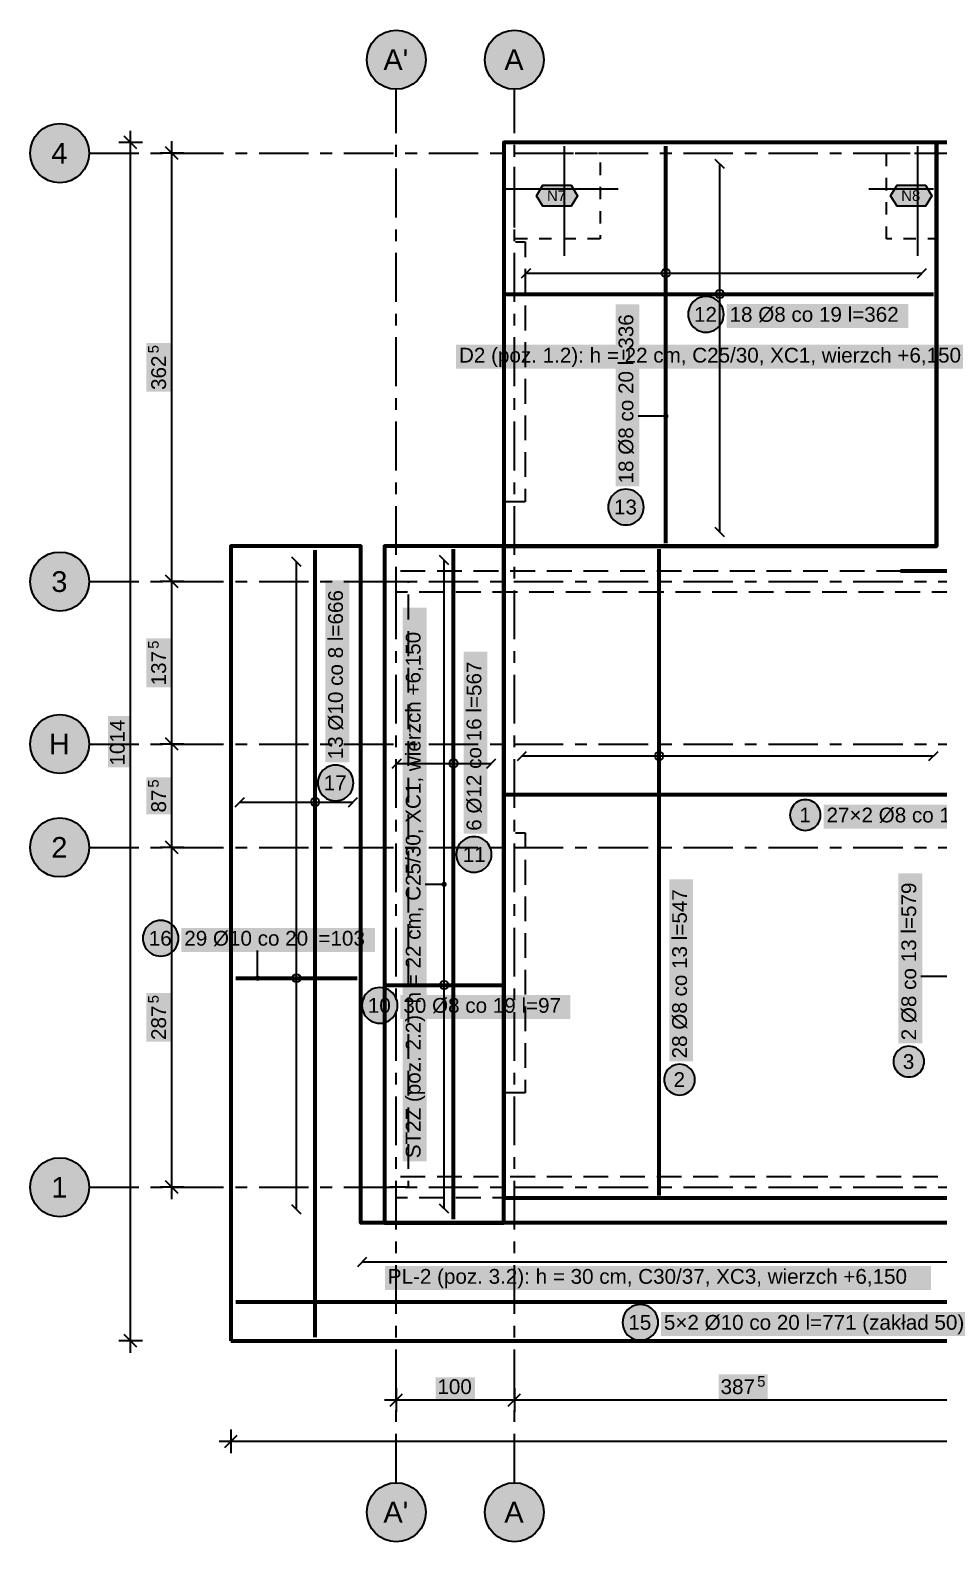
# Model space of a CAD drawing. Header units: metres. Extents: x -4.1 to 13.6, y -3 to 9.8.
# Drawn here: x -4.1 to 3.59, y -3 to 9.79 of the extents above; entities that cross this region are included whole.
import ezdxf

# ---------------------------------------------------------------- set-up
doc = ezdxf.new("R2010")
doc.units = ezdxf.units.M
for name, pattern in [('KRESKOWA', [5.25, 4.2, -1.05]), ('KRESKOWA_DROBNA', [3.15, 2.1, -1.05]), ('PUNKTOWA', [10.5, 8.4, -1.05, 0, -1.05])]:
    doc.linetypes.add(name, pattern=pattern)
for name, color, linetype, lineweight in [('A-MASKA', 7, 'Continuous', 18), ('A-OPISY', 2, 'Continuous', 25), ('K-KONSTR', 7, 'Continuous', 50), ('K-OSIE', 1, 'PUNKTOWA', 25), ('K-WYMIARY', 1, 'Continuous', 25), ('K-ZBROJENIE', 1, 'Continuous', 100), ('K-ZBROJENIE-OPIS', 2, 'Continuous', 25)]:
    doc.layers.add(name, color=color, linetype=linetype, lineweight=lineweight)
doc.styles.add('PL_ARIAL', font='arial.ttf')

msp = doc.modelspace()

# ---------------------------------------------------------------- hatches: boundary and pattern name
at = {"layer": 'A-MASKA', "true_color": 0xffffff}
for points in [[(1.059, 5.93), (1.059, 7.47), (0.857, 7.47), (0.857, 5.93)], [(1.797, 7.271), (3.337, 7.271), (3.337, 7.473), (1.797, 7.473)], [(-2.907, 6.731), (-2.907, 7.144), (-3.117, 7.144), (-3.117, 6.731)], [(-0.494, 6.925), (3.979, 6.925), (3.979, 7.128), (-0.494, 7.128)], [(-1.399, 3.596), (-1.399, 5.136), (-1.602, 5.136), (-1.602, 3.596)], [(-0.743, 0.22), (-0.743, 4.905), (-0.945, 4.905), (-0.945, 0.22)], [(-2.907, 4.231), (-2.907, 4.644), (-3.117, 4.644), (-3.117, 4.231)], [(-0.228, 2.991), (-0.228, 4.531), (-0.43, 4.531), (-0.43, 2.991)], [(-3.257, 3.553), (-3.257, 3.987), (-3.44, 3.987), (-3.44, 3.553)], [(-2.907, 3.156), (-2.907, 3.469), (-3.117, 3.469), (-3.117, 3.156)], [(2.618, 3.034), (5.315, 3.034), (5.315, 3.237), (2.618, 3.237)], [(1.513, 1.065), (1.513, 2.605), (1.311, 2.605), (1.311, 1.065)], [(3.455, 1.218), (3.455, 2.657), (3.252, 2.657), (3.252, 1.218)], [(-2.82, 1.991), (-1.179, 1.991), (-1.179, 2.194), (-2.82, 2.194)], [(-2.907, 1.231), (-2.907, 1.644), (-3.117, 1.644), (-3.117, 1.231)], [(-0.965, 1.424), (0.474, 1.424), (0.474, 1.626), (-0.965, 1.626)], [(-1.097, -0.87), (3.528, -0.87), (3.528, -0.667), (-1.097, -0.667)], [(1.241, -1.259), (3.938, -1.259), (3.938, -1.056), (1.241, -1.056)], [(-0.667, -1.792), (-0.333, -1.792), (-0.333, -1.61), (-0.667, -1.61)], [(1.731, -1.792), (2.144, -1.792), (2.144, -1.583), (1.731, -1.583)]]:
    msp.add_hatch(color=7, dxfattribs=at).paths.add_polyline_path(points)
at = {"layer": 'A-OPISY', "true_color": 0x000000}
msp.add_hatch(color=7, dxfattribs=at).paths.add_polyline_path([(-0.573, 2.562), (-0.573, 2.568), (-0.576, 2.574), (-0.579, 2.578), (-0.584, 2.582), (-0.589, 2.584), (-0.595, 2.585), (-0.601, 2.584), (-0.606, 2.582), (-0.611, 2.578), (-0.614, 2.574), (-0.617, 2.568), (-0.618, 2.562), (-0.617, 2.557), (-0.614, 2.551), (-0.611, 2.547), (-0.606, 2.543), (-0.601, 2.541), (-0.595, 2.54), (-0.589, 2.541), (-0.584, 2.543), (-0.579, 2.547), (-0.576, 2.551), (-0.573, 2.557)])
at = {"layer": 'K-OSIE', "true_color": 0xffffff}
for points in [[(-0.75, 9.54), (-0.752, 9.573), (-0.759, 9.605), (-0.769, 9.636), (-0.783, 9.665), (-0.802, 9.692), (-0.823, 9.717), (-0.848, 9.738), (-0.875, 9.757), (-0.904, 9.771), (-0.935, 9.781), (-0.967, 9.788), (-1, 9.79), (-1.033, 9.788), (-1.065, 9.781), (-1.096, 9.771), (-1.125, 9.757), (-1.152, 9.738), (-1.177, 9.717), (-1.198, 9.692), (-1.217, 9.665), (-1.231, 9.636), (-1.241, 9.605), (-1.248, 9.573), (-1.25, 9.54), (-1.248, 9.507), (-1.241, 9.475), (-1.231, 9.444), (-1.217, 9.415), (-1.198, 9.388), (-1.177, 9.363), (-1.152, 9.342), (-1.125, 9.323), (-1.096, 9.309), (-1.065, 9.299), (-1.033, 9.292), (-1, 9.29), (-0.967, 9.292), (-0.935, 9.299), (-0.904, 9.309), (-0.875, 9.323), (-0.848, 9.342), (-0.823, 9.363), (-0.802, 9.388), (-0.783, 9.415), (-0.769, 9.444), (-0.759, 9.475), (-0.752, 9.507)], [(0.25, 9.54), (0.248, 9.573), (0.241, 9.605), (0.231, 9.636), (0.217, 9.665), (0.198, 9.692), (0.177, 9.717), (0.152, 9.738), (0.125, 9.757), (0.096, 9.771), (0.065, 9.781), (0.033, 9.788), (0, 9.79), (-0.033, 9.788), (-0.065, 9.781), (-0.096, 9.771), (-0.125, 9.757), (-0.152, 9.738), (-0.177, 9.717), (-0.198, 9.692), (-0.217, 9.665), (-0.231, 9.636), (-0.241, 9.605), (-0.248, 9.573), (-0.25, 9.54), (-0.248, 9.507), (-0.241, 9.475), (-0.231, 9.444), (-0.217, 9.415), (-0.198, 9.388), (-0.177, 9.363), (-0.152, 9.342), (-0.125, 9.323), (-0.096, 9.309), (-0.065, 9.299), (-0.033, 9.292), (0, 9.29), (0.033, 9.292), (0.065, 9.299), (0.096, 9.309), (0.125, 9.323), (0.152, 9.342), (0.177, 9.363), (0.198, 9.388), (0.217, 9.415), (0.231, 9.444), (0.241, 9.475), (0.248, 9.507)], [(-3.6, 8.75), (-3.602, 8.783), (-3.609, 8.815), (-3.619, 8.846), (-3.633, 8.875), (-3.652, 8.902), (-3.673, 8.927), (-3.698, 8.948), (-3.725, 8.967), (-3.754, 8.981), (-3.785, 8.991), (-3.817, 8.998), (-3.85, 9), (-3.883, 8.998), (-3.915, 8.991), (-3.946, 8.981), (-3.975, 8.967), (-4.002, 8.948), (-4.027, 8.927), (-4.048, 8.902), (-4.067, 8.875), (-4.081, 8.846), (-4.091, 8.815), (-4.098, 8.783), (-4.1, 8.75), (-4.098, 8.717), (-4.091, 8.685), (-4.081, 8.654), (-4.067, 8.625), (-4.048, 8.598), (-4.027, 8.573), (-4.002, 8.552), (-3.975, 8.533), (-3.946, 8.519), (-3.915, 8.509), (-3.883, 8.502), (-3.85, 8.5), (-3.817, 8.502), (-3.785, 8.509), (-3.754, 8.519), (-3.725, 8.533), (-3.698, 8.552), (-3.673, 8.573), (-3.652, 8.598), (-3.633, 8.625), (-3.619, 8.654), (-3.609, 8.685), (-3.602, 8.717)], [(-3.6, 5.125), (-3.602, 5.158), (-3.609, 5.19), (-3.619, 5.221), (-3.633, 5.25), (-3.652, 5.277), (-3.673, 5.302), (-3.698, 5.323), (-3.725, 5.342), (-3.754, 5.356), (-3.785, 5.366), (-3.817, 5.373), (-3.85, 5.375), (-3.883, 5.373), (-3.915, 5.366), (-3.946, 5.356), (-3.975, 5.342), (-4.002, 5.323), (-4.027, 5.302), (-4.048, 5.277), (-4.067, 5.25), (-4.081, 5.221), (-4.091, 5.19), (-4.098, 5.158), (-4.1, 5.125), (-4.098, 5.092), (-4.091, 5.06), (-4.081, 5.029), (-4.067, 5), (-4.048, 4.973), (-4.027, 4.948), (-4.002, 4.927), (-3.975, 4.908), (-3.946, 4.894), (-3.915, 4.884), (-3.883, 4.877), (-3.85, 4.875), (-3.817, 4.877), (-3.785, 4.884), (-3.754, 4.894), (-3.725, 4.908), (-3.698, 4.927), (-3.673, 4.948), (-3.652, 4.973), (-3.633, 5), (-3.619, 5.029), (-3.609, 5.06), (-3.602, 5.092)], [(-3.6, 3.75), (-3.602, 3.783), (-3.609, 3.815), (-3.619, 3.846), (-3.633, 3.875), (-3.652, 3.902), (-3.673, 3.927), (-3.698, 3.948), (-3.725, 3.967), (-3.754, 3.981), (-3.785, 3.991), (-3.817, 3.998), (-3.85, 4), (-3.883, 3.998), (-3.915, 3.991), (-3.946, 3.981), (-3.975, 3.967), (-4.002, 3.948), (-4.027, 3.927), (-4.048, 3.902), (-4.067, 3.875), (-4.081, 3.846), (-4.091, 3.815), (-4.098, 3.783), (-4.1, 3.75), (-4.098, 3.717), (-4.091, 3.685), (-4.081, 3.654), (-4.067, 3.625), (-4.048, 3.598), (-4.027, 3.573), (-4.002, 3.552), (-3.975, 3.533), (-3.946, 3.519), (-3.915, 3.509), (-3.883, 3.502), (-3.85, 3.5), (-3.817, 3.502), (-3.785, 3.509), (-3.754, 3.519), (-3.725, 3.533), (-3.698, 3.552), (-3.673, 3.573), (-3.652, 3.598), (-3.633, 3.625), (-3.619, 3.654), (-3.609, 3.685), (-3.602, 3.717)], [(-3.6, 2.875), (-3.602, 2.908), (-3.609, 2.94), (-3.619, 2.971), (-3.633, 3), (-3.652, 3.027), (-3.673, 3.052), (-3.698, 3.073), (-3.725, 3.092), (-3.754, 3.106), (-3.785, 3.116), (-3.817, 3.123), (-3.85, 3.125), (-3.883, 3.123), (-3.915, 3.116), (-3.946, 3.106), (-3.975, 3.092), (-4.002, 3.073), (-4.027, 3.052), (-4.048, 3.027), (-4.067, 3), (-4.081, 2.971), (-4.091, 2.94), (-4.098, 2.908), (-4.1, 2.875), (-4.098, 2.842), (-4.091, 2.81), (-4.081, 2.779), (-4.067, 2.75), (-4.048, 2.723), (-4.027, 2.698), (-4.002, 2.677), (-3.975, 2.658), (-3.946, 2.644), (-3.915, 2.634), (-3.883, 2.627), (-3.85, 2.625), (-3.817, 2.627), (-3.785, 2.634), (-3.754, 2.644), (-3.725, 2.658), (-3.698, 2.677), (-3.673, 2.698), (-3.652, 2.723), (-3.633, 2.75), (-3.619, 2.779), (-3.609, 2.81), (-3.602, 2.842)], [(-3.6, 0), (-3.602, 0.033), (-3.609, 0.065), (-3.619, 0.096), (-3.633, 0.125), (-3.652, 0.152), (-3.673, 0.177), (-3.698, 0.198), (-3.725, 0.217), (-3.754, 0.231), (-3.785, 0.241), (-3.817, 0.248), (-3.85, 0.25), (-3.883, 0.248), (-3.915, 0.241), (-3.946, 0.231), (-3.975, 0.217), (-4.002, 0.198), (-4.027, 0.177), (-4.048, 0.152), (-4.067, 0.125), (-4.081, 0.096), (-4.091, 0.065), (-4.098, 0.033), (-4.1, 0), (-4.098, -0.033), (-4.091, -0.065), (-4.081, -0.096), (-4.067, -0.125), (-4.048, -0.152), (-4.027, -0.177), (-4.002, -0.198), (-3.975, -0.217), (-3.946, -0.231), (-3.915, -0.241), (-3.883, -0.248), (-3.85, -0.25), (-3.817, -0.248), (-3.785, -0.241), (-3.754, -0.231), (-3.725, -0.217), (-3.698, -0.198), (-3.673, -0.177), (-3.652, -0.152), (-3.633, -0.125), (-3.619, -0.096), (-3.609, -0.065), (-3.602, -0.033)], [(-0.75, -2.75), (-0.752, -2.717), (-0.759, -2.685), (-0.769, -2.654), (-0.783, -2.625), (-0.802, -2.598), (-0.823, -2.573), (-0.848, -2.552), (-0.875, -2.533), (-0.904, -2.519), (-0.935, -2.509), (-0.967, -2.502), (-1, -2.5), (-1.033, -2.502), (-1.065, -2.509), (-1.096, -2.519), (-1.125, -2.533), (-1.152, -2.552), (-1.177, -2.573), (-1.198, -2.598), (-1.217, -2.625), (-1.231, -2.654), (-1.241, -2.685), (-1.248, -2.717), (-1.25, -2.75), (-1.248, -2.783), (-1.241, -2.815), (-1.231, -2.846), (-1.217, -2.875), (-1.198, -2.902), (-1.177, -2.927), (-1.152, -2.948), (-1.125, -2.967), (-1.096, -2.981), (-1.065, -2.991), (-1.033, -2.998), (-1, -3), (-0.967, -2.998), (-0.935, -2.991), (-0.904, -2.981), (-0.875, -2.967), (-0.848, -2.948), (-0.823, -2.927), (-0.802, -2.902), (-0.783, -2.875), (-0.769, -2.846), (-0.759, -2.815), (-0.752, -2.783)], [(0.25, -2.75), (0.248, -2.717), (0.241, -2.685), (0.231, -2.654), (0.217, -2.625), (0.198, -2.598), (0.177, -2.573), (0.152, -2.552), (0.125, -2.533), (0.096, -2.519), (0.065, -2.509), (0.033, -2.502), (0, -2.5), (-0.033, -2.502), (-0.065, -2.509), (-0.096, -2.519), (-0.125, -2.533), (-0.152, -2.552), (-0.177, -2.573), (-0.198, -2.598), (-0.217, -2.625), (-0.231, -2.654), (-0.241, -2.685), (-0.248, -2.717), (-0.25, -2.75), (-0.248, -2.783), (-0.241, -2.815), (-0.231, -2.846), (-0.217, -2.875), (-0.198, -2.902), (-0.177, -2.927), (-0.152, -2.948), (-0.125, -2.967), (-0.096, -2.981), (-0.065, -2.991), (-0.033, -2.998), (0, -3), (0.033, -2.998), (0.065, -2.991), (0.096, -2.981), (0.125, -2.967), (0.152, -2.948), (0.177, -2.927), (0.198, -2.902), (0.217, -2.875), (0.231, -2.846), (0.241, -2.815), (0.248, -2.783)]]:
    msp.add_hatch(color=7, dxfattribs=at).paths.add_polyline_path(points)
at = {"layer": 'K-ZBROJENIE-OPIS', "true_color": 0xffffff}
for points in [[(0.186, 8.39), (0.24, 8.48), (0.48, 8.48), (0.534, 8.39), (0.48, 8.3), (0.24, 8.3)], [(3.186, 8.39), (3.24, 8.48), (3.48, 8.48), (3.534, 8.39), (3.48, 8.3), (3.24, 8.3)], [(1.773, 7.386), (1.771, 7.406), (1.768, 7.425), (1.761, 7.444), (1.752, 7.461), (1.741, 7.478), (1.728, 7.493), (1.714, 7.506), (1.697, 7.517), (1.679, 7.525), (1.661, 7.532), (1.641, 7.536), (1.622, 7.537), (1.602, 7.536), (1.583, 7.532), (1.564, 7.525), (1.546, 7.517), (1.53, 7.506), (1.515, 7.493), (1.502, 7.478), (1.491, 7.461), (1.482, 7.444), (1.476, 7.425), (1.472, 7.406), (1.471, 7.386), (1.472, 7.366), (1.476, 7.347), (1.482, 7.328), (1.491, 7.31), (1.502, 7.294), (1.515, 7.279), (1.53, 7.266), (1.546, 7.255), (1.564, 7.246), (1.583, 7.24), (1.602, 7.236), (1.622, 7.235), (1.641, 7.236), (1.661, 7.24), (1.679, 7.246), (1.697, 7.255), (1.714, 7.266), (1.728, 7.279), (1.741, 7.294), (1.752, 7.31), (1.761, 7.328), (1.768, 7.347), (1.771, 7.366)], [(1.095, 5.755), (1.094, 5.775), (1.09, 5.794), (1.084, 5.813), (1.075, 5.831), (1.064, 5.847), (1.051, 5.862), (1.036, 5.875), (1.02, 5.886), (1.002, 5.895), (0.984, 5.901), (0.964, 5.905), (0.944, 5.906), (0.925, 5.905), (0.905, 5.901), (0.887, 5.895), (0.869, 5.886), (0.852, 5.875), (0.838, 5.862), (0.825, 5.847), (0.814, 5.831), (0.805, 5.813), (0.799, 5.794), (0.795, 5.775), (0.793, 5.755), (0.795, 5.736), (0.799, 5.716), (0.805, 5.697), (0.814, 5.68), (0.825, 5.663), (0.838, 5.648), (0.852, 5.635), (0.869, 5.624), (0.887, 5.616), (0.905, 5.609), (0.925, 5.605), (0.944, 5.604), (0.964, 5.605), (0.984, 5.609), (1.002, 5.616), (1.02, 5.624), (1.036, 5.635), (1.051, 5.648), (1.064, 5.663), (1.075, 5.68), (1.084, 5.697), (1.09, 5.716), (1.094, 5.736)], [(-1.363, 3.421), (-1.364, 3.441), (-1.368, 3.46), (-1.375, 3.479), (-1.383, 3.497), (-1.394, 3.513), (-1.407, 3.528), (-1.422, 3.541), (-1.439, 3.552), (-1.456, 3.561), (-1.475, 3.567), (-1.494, 3.571), (-1.514, 3.572), (-1.534, 3.571), (-1.553, 3.567), (-1.572, 3.561), (-1.59, 3.552), (-1.606, 3.541), (-1.621, 3.528), (-1.634, 3.513), (-1.645, 3.497), (-1.654, 3.479), (-1.66, 3.46), (-1.664, 3.441), (-1.665, 3.421), (-1.664, 3.402), (-1.66, 3.382), (-1.654, 3.363), (-1.645, 3.346), (-1.634, 3.329), (-1.621, 3.314), (-1.606, 3.301), (-1.59, 3.29), (-1.572, 3.282), (-1.553, 3.275), (-1.534, 3.271), (-1.514, 3.27), (-1.494, 3.271), (-1.475, 3.275), (-1.456, 3.282), (-1.439, 3.29), (-1.422, 3.301), (-1.407, 3.314), (-1.394, 3.329), (-1.383, 3.346), (-1.375, 3.363), (-1.368, 3.382), (-1.364, 3.402)], [(2.593, 3.149), (2.592, 3.166), (2.589, 3.183), (2.584, 3.199), (2.576, 3.214), (2.567, 3.228), (2.555, 3.241), (2.543, 3.252), (2.528, 3.262), (2.513, 3.269), (2.497, 3.275), (2.48, 3.278), (2.463, 3.279), (2.446, 3.278), (2.43, 3.275), (2.414, 3.269), (2.398, 3.262), (2.384, 3.252), (2.372, 3.241), (2.36, 3.228), (2.351, 3.214), (2.343, 3.199), (2.338, 3.183), (2.335, 3.166), (2.333, 3.149), (2.335, 3.132), (2.338, 3.116), (2.343, 3.1), (2.351, 3.084), (2.36, 3.07), (2.372, 3.057), (2.384, 3.046), (2.398, 3.037), (2.414, 3.029), (2.43, 3.024), (2.446, 3.02), (2.463, 3.019), (2.48, 3.02), (2.497, 3.024), (2.513, 3.029), (2.528, 3.037), (2.543, 3.046), (2.555, 3.057), (2.567, 3.07), (2.576, 3.084), (2.584, 3.1), (2.589, 3.116), (2.592, 3.132)], [(-0.193, 2.816), (-0.194, 2.835), (-0.198, 2.854), (-0.204, 2.873), (-0.213, 2.891), (-0.223, 2.907), (-0.236, 2.922), (-0.251, 2.935), (-0.268, 2.946), (-0.285, 2.954), (-0.304, 2.961), (-0.323, 2.964), (-0.343, 2.966), (-0.362, 2.964), (-0.381, 2.961), (-0.4, 2.954), (-0.418, 2.946), (-0.434, 2.935), (-0.449, 2.922), (-0.462, 2.907), (-0.472, 2.891), (-0.481, 2.873), (-0.487, 2.854), (-0.491, 2.835), (-0.493, 2.816), (-0.491, 2.796), (-0.487, 2.777), (-0.481, 2.758), (-0.472, 2.741), (-0.462, 2.724), (-0.449, 2.71), (-0.434, 2.697), (-0.418, 2.686), (-0.4, 2.677), (-0.381, 2.671), (-0.362, 2.667), (-0.343, 2.666), (-0.323, 2.667), (-0.304, 2.671), (-0.285, 2.677), (-0.268, 2.686), (-0.251, 2.697), (-0.236, 2.71), (-0.223, 2.724), (-0.213, 2.741), (-0.204, 2.758), (-0.198, 2.777), (-0.194, 2.796)], [(-2.844, 2.106), (-2.845, 2.126), (-2.849, 2.145), (-2.856, 2.164), (-2.864, 2.182), (-2.875, 2.198), (-2.888, 2.213), (-2.903, 2.226), (-2.92, 2.237), (-2.937, 2.246), (-2.956, 2.252), (-2.975, 2.256), (-2.995, 2.257), (-3.015, 2.256), (-3.034, 2.252), (-3.053, 2.246), (-3.071, 2.237), (-3.087, 2.226), (-3.102, 2.213), (-3.115, 2.198), (-3.126, 2.182), (-3.135, 2.164), (-3.141, 2.145), (-3.145, 2.126), (-3.146, 2.106), (-3.145, 2.087), (-3.141, 2.067), (-3.135, 2.049), (-3.126, 2.031), (-3.115, 2.014), (-3.102, 2), (-3.087, 1.987), (-3.071, 1.976), (-3.053, 1.967), (-3.034, 1.961), (-3.015, 1.957), (-2.995, 1.955), (-2.975, 1.957), (-2.956, 1.961), (-2.937, 1.967), (-2.92, 1.976), (-2.903, 1.987), (-2.888, 2), (-2.875, 2.014), (-2.864, 2.031), (-2.856, 2.049), (-2.849, 2.067), (-2.845, 2.087)], [(-0.989, 1.539), (-0.99, 1.558), (-0.994, 1.578), (-1, 1.597), (-1.009, 1.614), (-1.02, 1.631), (-1.033, 1.646), (-1.048, 1.659), (-1.064, 1.67), (-1.082, 1.678), (-1.101, 1.685), (-1.12, 1.688), (-1.14, 1.69), (-1.16, 1.688), (-1.179, 1.685), (-1.198, 1.678), (-1.215, 1.67), (-1.232, 1.659), (-1.247, 1.646), (-1.26, 1.631), (-1.271, 1.614), (-1.279, 1.597), (-1.286, 1.578), (-1.29, 1.558), (-1.291, 1.539), (-1.29, 1.519), (-1.286, 1.5), (-1.279, 1.481), (-1.271, 1.463), (-1.26, 1.447), (-1.247, 1.432), (-1.232, 1.419), (-1.215, 1.408), (-1.198, 1.399), (-1.179, 1.393), (-1.16, 1.389), (-1.14, 1.388), (-1.12, 1.389), (-1.101, 1.393), (-1.082, 1.399), (-1.064, 1.408), (-1.048, 1.419), (-1.033, 1.432), (-1.02, 1.447), (-1.009, 1.463), (-1, 1.481), (-0.994, 1.5), (-0.99, 1.519)], [(3.47, 1.063), (3.469, 1.08), (3.465, 1.097), (3.46, 1.113), (3.453, 1.128), (3.443, 1.142), (3.432, 1.155), (3.419, 1.166), (3.405, 1.176), (3.39, 1.183), (3.374, 1.189), (3.357, 1.192), (3.34, 1.193), (3.323, 1.192), (3.306, 1.189), (3.29, 1.183), (3.275, 1.176), (3.261, 1.166), (3.248, 1.155), (3.237, 1.142), (3.227, 1.128), (3.22, 1.113), (3.214, 1.097), (3.211, 1.08), (3.21, 1.063), (3.211, 1.046), (3.214, 1.03), (3.22, 1.014), (3.227, 0.998), (3.237, 0.984), (3.248, 0.971), (3.261, 0.96), (3.275, 0.951), (3.29, 0.943), (3.306, 0.938), (3.323, 0.934), (3.34, 0.933), (3.357, 0.934), (3.374, 0.938), (3.39, 0.943), (3.405, 0.951), (3.419, 0.96), (3.432, 0.971), (3.443, 0.984), (3.453, 0.998), (3.46, 1.014), (3.465, 1.03), (3.469, 1.046)], [(1.528, 0.91), (1.527, 0.927), (1.524, 0.944), (1.518, 0.96), (1.511, 0.975), (1.501, 0.99), (1.49, 1.002), (1.477, 1.014), (1.463, 1.023), (1.448, 1.031), (1.432, 1.036), (1.415, 1.039), (1.398, 1.04), (1.381, 1.039), (1.365, 1.036), (1.349, 1.031), (1.333, 1.023), (1.319, 1.014), (1.306, 1.002), (1.295, 0.99), (1.286, 0.975), (1.278, 0.96), (1.273, 0.944), (1.269, 0.927), (1.268, 0.91), (1.269, 0.893), (1.273, 0.877), (1.278, 0.861), (1.286, 0.845), (1.295, 0.831), (1.306, 0.819), (1.319, 0.807), (1.333, 0.798), (1.349, 0.79), (1.365, 0.785), (1.381, 0.782), (1.398, 0.78), (1.415, 0.782), (1.432, 0.785), (1.448, 0.79), (1.463, 0.798), (1.477, 0.807), (1.49, 0.819), (1.501, 0.831), (1.511, 0.845), (1.518, 0.861), (1.524, 0.877), (1.527, 0.893)], [(1.217, -1.144), (1.216, -1.124), (1.212, -1.105), (1.206, -1.086), (1.197, -1.068), (1.186, -1.052), (1.173, -1.037), (1.158, -1.024), (1.142, -1.013), (1.124, -1.004), (1.105, -0.998), (1.086, -0.994), (1.066, -0.993), (1.047, -0.994), (1.027, -0.998), (1.008, -1.004), (0.991, -1.013), (0.974, -1.024), (0.959, -1.037), (0.946, -1.052), (0.935, -1.068), (0.927, -1.086), (0.92, -1.105), (0.917, -1.124), (0.915, -1.144), (0.917, -1.164), (0.92, -1.183), (0.927, -1.202), (0.935, -1.219), (0.946, -1.236), (0.959, -1.251), (0.974, -1.264), (0.991, -1.275), (1.008, -1.283), (1.027, -1.29), (1.047, -1.294), (1.066, -1.295), (1.086, -1.294), (1.105, -1.29), (1.124, -1.283), (1.142, -1.275), (1.158, -1.264), (1.173, -1.251), (1.186, -1.236), (1.197, -1.219), (1.206, -1.202), (1.212, -1.183), (1.216, -1.164)]]:
    msp.add_hatch(color=7, dxfattribs=at).paths.add_polyline_path(points)
at = {"layer": 'K-ZBROJENIE-OPIS', "true_color": 0x000000}
for points in [[(1.304, 6.525), (1.304, 6.531), (1.301, 6.536), (1.298, 6.541), (1.293, 6.545), (1.288, 6.547), (1.282, 6.548), (1.276, 6.547), (1.271, 6.545), (1.266, 6.541), (1.262, 6.536), (1.26, 6.531), (1.259, 6.525), (1.26, 6.519), (1.262, 6.514), (1.266, 6.509), (1.271, 6.506), (1.276, 6.503), (1.282, 6.503), (1.288, 6.503), (1.293, 6.506), (1.298, 6.509), (1.301, 6.514), (1.304, 6.519)], [(-2.152, 1.769), (-2.153, 1.775), (-2.155, 1.78), (-2.159, 1.785), (-2.163, 1.788), (-2.169, 1.791), (-2.175, 1.791), (-2.18, 1.791), (-2.186, 1.788), (-2.191, 1.785), (-2.194, 1.78), (-2.196, 1.775), (-2.197, 1.769), (-2.196, 1.763), (-2.194, 1.758), (-2.191, 1.753), (-2.186, 1.749), (-2.18, 1.747), (-2.175, 1.746), (-2.169, 1.747), (-2.163, 1.749), (-2.159, 1.753), (-2.155, 1.758), (-2.153, 1.763)]]:
    msp.add_hatch(color=7, dxfattribs=at).paths.add_polyline_path(points)

# ---------------------------------------------------------------- linework, layer by layer
at = {"layer": 'A-OPISY', "lineweight": 35, "ltscale": 0.05}
msp.add_lwpolyline([(-0.595, 2.562), (-0.755, 2.562)], dxfattribs=at)
at = {"layer": 'K-KONSTR', "lineweight": 70, "ltscale": 0.05}
for points in [[(-0.09, -0.09), (12.09, -0.09), (12.09, 5.425), (8.8, 5.425), (8.8, 8.84), (3.575, 8.84), (3.575, 5.425), (-0.09, 5.425)], [(-0.09, 5.425), (3.575, 5.425), (3.575, 8.84), (-0.09, 8.84)], [(-2.4, -1.3), (12.6, -1.3), (12.6, 5.425), (12.3, 5.425), (12.3, -0.3), (-1.3, -0.3), (-1.3, 5.425), (-2.4, 5.425)], [(-1.1, -0.3), (-0.09, -0.3), (-0.09, 5.425), (-1.1, 5.425)]]:
    msp.add_lwpolyline(points, close=True, dxfattribs=at)
at = {"layer": 'K-KONSTR', "linetype": 'KRESKOWA', "lineweight": 35, "ltscale": 0.05, "flags": 128}
for points in [[(0.09, 5.8), (-0.09, 5.8), (-0.09, 8), (0.09, 8)], [(-1.1, 5.125), (-0.9, 5.125), (-0.9, 0), (-1.1, 0)], [(3.875, 5.215), (3.875, 5.035), (-1, 5.035), (-1, 5.215)], [(0.09, 0.8), (-0.09, 0.8), (-0.09, 3), (0.09, 3)], [(3.875, 0.09), (3.875, -0.09), (-1, -0.09), (-1, 0.09)]]:
    msp.add_lwpolyline(points, close=True, dxfattribs=at)
at = {"layer": 'K-OSIE', "linetype": 'PUNKTOWA', "lineweight": 35, "ltscale": 0.049248, "flags": 128}
for points in [[(-1, -2.5), (-1, 9.29)], [(0, -2.5), (0, 9.29)]]:
    msp.add_lwpolyline(points, dxfattribs=at)
at = {"layer": 'K-OSIE', "linetype": 'PUNKTOWA', "lineweight": 35, "ltscale": 0.049865, "flags": 128}
for points in [[(-3.6, 8.75), (13.05, 8.75)], [(-3.6, 5.125), (13.05, 5.125)], [(-3.6, 3.75), (13.05, 3.75)], [(-3.6, 2.875), (13.05, 2.875)], [(-3.6, 0), (13.05, 0)]]:
    msp.add_lwpolyline(points, dxfattribs=at)
at = {"layer": 'K-OSIE', "linetype": 'Continuous', "lineweight": 35, "ltscale": 0.05}
for centre in [(-1, 9.54), (0, 9.54), (-3.85, 8.75), (-3.85, 5.125), (-3.85, 3.75), (-3.85, 2.875), (-3.85, 0), (-1, -2.75), (0, -2.75)]:
    msp.add_circle(centre, 0.25, dxfattribs=at)
at = {"layer": 'K-WYMIARY', "lineweight": 35, "ltscale": 0.05}
for points in [[(-3.15, 8.84), (-3.35, 8.84)], [(-3.197, 8.787), (-3.303, 8.893)], [(-3.25, -1.4), (-3.25, 8.94)], [(-2.9, -0.1), (-2.9, 8.85)], [(-2.8, 8.75), (-3, 8.75)], [(-2.847, 8.697), (-2.953, 8.803)], [(-2.8, 5.125), (-3, 5.125)], [(-2.847, 5.072), (-2.953, 5.178)], [(-2.8, 3.75), (-3, 3.75)], [(-2.847, 3.697), (-2.953, 3.803)], [(-2.8, 2.875), (-3, 2.875)], [(-2.847, 2.822), (-2.953, 2.928)], [(-2.8, 0), (-3, 0)], [(-2.847, -0.053), (-2.953, 0.053)], [(-3.197, -1.353), (-3.303, -1.247)], [(-3.15, -1.3), (-3.35, -1.3)], [(-1.053, -1.853), (-0.947, -1.747)], [(-1, -1.7), (-1, -1.9)], [(-0.053, -1.853), (0.053, -1.747)], [(0, -1.7), (0, -1.9)], [(-1.1, -1.8), (12.1, -1.8)], [(-2.5, -2.15), (12.7, -2.15)], [(-2.453, -2.203), (-2.347, -2.097)], [(-2.4, -2.05), (-2.4, -2.25)]]:
    msp.add_lwpolyline(points, dxfattribs=at)
at = {"layer": 'K-ZBROJENIE', "lineweight": 35, "ltscale": 0.05}
for points in [[(0.423, 7.88), (0.423, 8.81)], [(3.416, 7.88), (3.416, 8.81)], [(-0.07, 8.448), (0.88, 8.448)], [(3, 8.448), (3.55, 8.448)]]:
    msp.add_lwpolyline(points, dxfattribs=at)
at = {"layer": 'K-ZBROJENIE', "lineweight": 70, "ltscale": 0.05}
for points in [[(1.282, 5.45), (1.282, 8.81)], [(-0.07, 7.558), (3.55, 7.558)], [(-1.687, -1.27), (-1.687, 5.39)], [(-0.515, -0.27), (-0.515, 5.4)], [(1.226, -0.07), (1.226, 5.4)], [(3.27, 5.216), (5.97, 5.216)], [(-0.07, 3.322), (12.06, 3.322)], [(-2.36, 1.769), (-1.33, 1.769)], [(-1.08, 1.711), (-0.11, 1.711)], [(-2.36, -0.971), (12.56, -0.971)]]:
    msp.add_lwpolyline(points, dxfattribs=at)
at = {"layer": 'K-ZBROJENIE-OPIS', "linetype": 'KRESKOWA_DROBNA', "lineweight": 35, "ltscale": 0.05, "flags": 128}
for points in [[(0.725, 8.025), (0, 8.025), (0, 8.75), (0.725, 8.75)], [(3.15, 8.025), (3.15, 8.75), (3.575, 8.75), (3.575, 8.025)]]:
    msp.add_lwpolyline(points, close=True, dxfattribs=at)
at = {"layer": 'K-ZBROJENIE-OPIS', "lineweight": 35, "ltscale": 0.05}
for points in [[(1.779, 8.619), (1.701, 8.697)], [(1.74, 5.542), (1.74, 8.658)], [(0.06, 7.696), (0.138, 7.774)], [(0.099, 7.735), (3.451, 7.735)], [(3.412, 7.696), (3.49, 7.774)], [(1.282, 6.525), (1.047, 6.525)], [(1.779, 5.503), (1.701, 5.581)], [(-1.806, 5.253), (-1.884, 5.331)], [(-1.845, -0.188), (-1.845, 5.292)], [(-0.556, 5.267), (-0.634, 5.344)], [(-0.595, -0.18), (-0.595, 5.305)], [(-1.034, 3.547), (-0.956, 3.624)], [(-0.995, 3.586), (-0.195, 3.586)], [(-0.234, 3.547), (-0.156, 3.624)], [(0.026, 3.611), (0.103, 3.688)], [(0.065, 3.65), (3.548, 3.65)], [(3.509, 3.611), (3.587, 3.688)], [(-2.364, 3.22), (-2.286, 3.298)], [(-2.325, 3.259), (-1.367, 3.259)], [(-1.406, 3.22), (-1.329, 3.298)], [(-2.175, 1.769), (-2.175, 2.004)], [(3.677, 1.783), (3.442, 1.783)], [(-1.806, -0.227), (-1.884, -0.15)], [(-0.556, -0.219), (-0.634, -0.142)], [(-1.327, -0.67), (-1.249, -0.592)], [(-1.288, -0.631), (11.96, -0.631)]]:
    msp.add_lwpolyline(points, dxfattribs=at)
for points in [[(0.186, 8.39), (0.24, 8.48), (0.48, 8.48), (0.534, 8.39), (0.48, 8.3), (0.24, 8.3)], [(3.186, 8.39), (3.24, 8.48), (3.48, 8.48), (3.534, 8.39), (3.48, 8.3), (3.24, 8.3)], [(1.773, 7.386), (1.771, 7.406), (1.768, 7.425), (1.761, 7.444), (1.752, 7.461), (1.741, 7.478), (1.728, 7.493), (1.714, 7.506), (1.697, 7.517), (1.679, 7.525), (1.661, 7.532), (1.641, 7.536), (1.622, 7.537), (1.602, 7.536), (1.583, 7.532), (1.564, 7.525), (1.546, 7.517), (1.53, 7.506), (1.515, 7.493), (1.502, 7.478), (1.491, 7.461), (1.482, 7.444), (1.476, 7.425), (1.472, 7.406), (1.471, 7.386), (1.472, 7.366), (1.476, 7.347), (1.482, 7.328), (1.491, 7.31), (1.502, 7.294), (1.515, 7.279), (1.53, 7.266), (1.546, 7.255), (1.564, 7.246), (1.583, 7.24), (1.602, 7.236), (1.622, 7.235), (1.641, 7.236), (1.661, 7.24), (1.679, 7.246), (1.697, 7.255), (1.714, 7.266), (1.728, 7.279), (1.741, 7.294), (1.752, 7.31), (1.761, 7.328), (1.768, 7.347), (1.771, 7.366)], [(1.095, 5.755), (1.094, 5.775), (1.09, 5.794), (1.084, 5.813), (1.075, 5.831), (1.064, 5.847), (1.051, 5.862), (1.036, 5.875), (1.02, 5.886), (1.002, 5.895), (0.984, 5.901), (0.964, 5.905), (0.944, 5.906), (0.925, 5.905), (0.905, 5.901), (0.887, 5.895), (0.869, 5.886), (0.852, 5.875), (0.838, 5.862), (0.825, 5.847), (0.814, 5.831), (0.805, 5.813), (0.799, 5.794), (0.795, 5.775), (0.793, 5.755), (0.795, 5.736), (0.799, 5.716), (0.805, 5.697), (0.814, 5.68), (0.825, 5.663), (0.838, 5.648), (0.852, 5.635), (0.869, 5.624), (0.887, 5.616), (0.905, 5.609), (0.925, 5.605), (0.944, 5.604), (0.964, 5.605), (0.984, 5.609), (1.002, 5.616), (1.02, 5.624), (1.036, 5.635), (1.051, 5.648), (1.064, 5.663), (1.075, 5.68), (1.084, 5.697), (1.09, 5.716), (1.094, 5.736)], [(-1.363, 3.421), (-1.364, 3.441), (-1.368, 3.46), (-1.375, 3.479), (-1.383, 3.497), (-1.394, 3.513), (-1.407, 3.528), (-1.422, 3.541), (-1.439, 3.552), (-1.456, 3.561), (-1.475, 3.567), (-1.494, 3.571), (-1.514, 3.572), (-1.534, 3.571), (-1.553, 3.567), (-1.572, 3.561), (-1.59, 3.552), (-1.606, 3.541), (-1.621, 3.528), (-1.634, 3.513), (-1.645, 3.497), (-1.654, 3.479), (-1.66, 3.46), (-1.664, 3.441), (-1.665, 3.421), (-1.664, 3.402), (-1.66, 3.382), (-1.654, 3.363), (-1.645, 3.346), (-1.634, 3.329), (-1.621, 3.314), (-1.606, 3.301), (-1.59, 3.29), (-1.572, 3.282), (-1.553, 3.275), (-1.534, 3.271), (-1.514, 3.27), (-1.494, 3.271), (-1.475, 3.275), (-1.456, 3.282), (-1.439, 3.29), (-1.422, 3.301), (-1.407, 3.314), (-1.394, 3.329), (-1.383, 3.346), (-1.375, 3.363), (-1.368, 3.382), (-1.364, 3.402)], [(2.593, 3.149), (2.592, 3.166), (2.589, 3.183), (2.584, 3.199), (2.576, 3.214), (2.567, 3.228), (2.555, 3.241), (2.543, 3.252), (2.528, 3.262), (2.513, 3.269), (2.497, 3.275), (2.48, 3.278), (2.463, 3.279), (2.446, 3.278), (2.43, 3.275), (2.414, 3.269), (2.398, 3.262), (2.384, 3.252), (2.372, 3.241), (2.36, 3.228), (2.351, 3.214), (2.343, 3.199), (2.338, 3.183), (2.335, 3.166), (2.333, 3.149), (2.335, 3.132), (2.338, 3.116), (2.343, 3.1), (2.351, 3.084), (2.36, 3.07), (2.372, 3.057), (2.384, 3.046), (2.398, 3.037), (2.414, 3.029), (2.43, 3.024), (2.446, 3.02), (2.463, 3.019), (2.48, 3.02), (2.497, 3.024), (2.513, 3.029), (2.528, 3.037), (2.543, 3.046), (2.555, 3.057), (2.567, 3.07), (2.576, 3.084), (2.584, 3.1), (2.589, 3.116), (2.592, 3.132)], [(-0.193, 2.816), (-0.194, 2.835), (-0.198, 2.854), (-0.204, 2.873), (-0.213, 2.891), (-0.223, 2.907), (-0.236, 2.922), (-0.251, 2.935), (-0.268, 2.946), (-0.285, 2.954), (-0.304, 2.961), (-0.323, 2.964), (-0.343, 2.966), (-0.362, 2.964), (-0.381, 2.961), (-0.4, 2.954), (-0.418, 2.946), (-0.434, 2.935), (-0.449, 2.922), (-0.462, 2.907), (-0.472, 2.891), (-0.481, 2.873), (-0.487, 2.854), (-0.491, 2.835), (-0.493, 2.816), (-0.491, 2.796), (-0.487, 2.777), (-0.481, 2.758), (-0.472, 2.741), (-0.462, 2.724), (-0.449, 2.71), (-0.434, 2.697), (-0.418, 2.686), (-0.4, 2.677), (-0.381, 2.671), (-0.362, 2.667), (-0.343, 2.666), (-0.323, 2.667), (-0.304, 2.671), (-0.285, 2.677), (-0.268, 2.686), (-0.251, 2.697), (-0.236, 2.71), (-0.223, 2.724), (-0.213, 2.741), (-0.204, 2.758), (-0.198, 2.777), (-0.194, 2.796)], [(-2.844, 2.106), (-2.845, 2.126), (-2.849, 2.145), (-2.856, 2.164), (-2.864, 2.182), (-2.875, 2.198), (-2.888, 2.213), (-2.903, 2.226), (-2.92, 2.237), (-2.937, 2.246), (-2.956, 2.252), (-2.975, 2.256), (-2.995, 2.257), (-3.015, 2.256), (-3.034, 2.252), (-3.053, 2.246), (-3.071, 2.237), (-3.087, 2.226), (-3.102, 2.213), (-3.115, 2.198), (-3.126, 2.182), (-3.135, 2.164), (-3.141, 2.145), (-3.145, 2.126), (-3.146, 2.106), (-3.145, 2.087), (-3.141, 2.067), (-3.135, 2.049), (-3.126, 2.031), (-3.115, 2.014), (-3.102, 2), (-3.087, 1.987), (-3.071, 1.976), (-3.053, 1.967), (-3.034, 1.961), (-3.015, 1.957), (-2.995, 1.955), (-2.975, 1.957), (-2.956, 1.961), (-2.937, 1.967), (-2.92, 1.976), (-2.903, 1.987), (-2.888, 2), (-2.875, 2.014), (-2.864, 2.031), (-2.856, 2.049), (-2.849, 2.067), (-2.845, 2.087)], [(-0.989, 1.539), (-0.99, 1.558), (-0.994, 1.578), (-1, 1.597), (-1.009, 1.614), (-1.02, 1.631), (-1.033, 1.646), (-1.048, 1.659), (-1.064, 1.67), (-1.082, 1.678), (-1.101, 1.685), (-1.12, 1.688), (-1.14, 1.69), (-1.16, 1.688), (-1.179, 1.685), (-1.198, 1.678), (-1.215, 1.67), (-1.232, 1.659), (-1.247, 1.646), (-1.26, 1.631), (-1.271, 1.614), (-1.279, 1.597), (-1.286, 1.578), (-1.29, 1.558), (-1.291, 1.539), (-1.29, 1.519), (-1.286, 1.5), (-1.279, 1.481), (-1.271, 1.463), (-1.26, 1.447), (-1.247, 1.432), (-1.232, 1.419), (-1.215, 1.408), (-1.198, 1.399), (-1.179, 1.393), (-1.16, 1.389), (-1.14, 1.388), (-1.12, 1.389), (-1.101, 1.393), (-1.082, 1.399), (-1.064, 1.408), (-1.048, 1.419), (-1.033, 1.432), (-1.02, 1.447), (-1.009, 1.463), (-1, 1.481), (-0.994, 1.5), (-0.99, 1.519)], [(3.47, 1.063), (3.469, 1.08), (3.465, 1.097), (3.46, 1.113), (3.453, 1.128), (3.443, 1.142), (3.432, 1.155), (3.419, 1.166), (3.405, 1.176), (3.39, 1.183), (3.374, 1.189), (3.357, 1.192), (3.34, 1.193), (3.323, 1.192), (3.306, 1.189), (3.29, 1.183), (3.275, 1.176), (3.261, 1.166), (3.248, 1.155), (3.237, 1.142), (3.227, 1.128), (3.22, 1.113), (3.214, 1.097), (3.211, 1.08), (3.21, 1.063), (3.211, 1.046), (3.214, 1.03), (3.22, 1.014), (3.227, 0.998), (3.237, 0.984), (3.248, 0.971), (3.261, 0.96), (3.275, 0.951), (3.29, 0.943), (3.306, 0.938), (3.323, 0.934), (3.34, 0.933), (3.357, 0.934), (3.374, 0.938), (3.39, 0.943), (3.405, 0.951), (3.419, 0.96), (3.432, 0.971), (3.443, 0.984), (3.453, 0.998), (3.46, 1.014), (3.465, 1.03), (3.469, 1.046)], [(1.528, 0.91), (1.527, 0.927), (1.524, 0.944), (1.518, 0.96), (1.511, 0.975), (1.501, 0.99), (1.49, 1.002), (1.477, 1.014), (1.463, 1.023), (1.448, 1.031), (1.432, 1.036), (1.415, 1.039), (1.398, 1.04), (1.381, 1.039), (1.365, 1.036), (1.349, 1.031), (1.333, 1.023), (1.319, 1.014), (1.306, 1.002), (1.295, 0.99), (1.286, 0.975), (1.278, 0.96), (1.273, 0.944), (1.269, 0.927), (1.268, 0.91), (1.269, 0.893), (1.273, 0.877), (1.278, 0.861), (1.286, 0.845), (1.295, 0.831), (1.306, 0.819), (1.319, 0.807), (1.333, 0.798), (1.349, 0.79), (1.365, 0.785), (1.381, 0.782), (1.398, 0.78), (1.415, 0.782), (1.432, 0.785), (1.448, 0.79), (1.463, 0.798), (1.477, 0.807), (1.49, 0.819), (1.501, 0.831), (1.511, 0.845), (1.518, 0.861), (1.524, 0.877), (1.527, 0.893)], [(1.217, -1.144), (1.216, -1.124), (1.212, -1.105), (1.206, -1.086), (1.197, -1.068), (1.186, -1.052), (1.173, -1.037), (1.158, -1.024), (1.142, -1.013), (1.124, -1.004), (1.105, -0.998), (1.086, -0.994), (1.066, -0.993), (1.047, -0.994), (1.027, -0.998), (1.008, -1.004), (0.991, -1.013), (0.974, -1.024), (0.959, -1.037), (0.946, -1.052), (0.935, -1.068), (0.927, -1.086), (0.92, -1.105), (0.917, -1.124), (0.915, -1.144), (0.917, -1.164), (0.92, -1.183), (0.927, -1.202), (0.935, -1.219), (0.946, -1.236), (0.959, -1.251), (0.974, -1.264), (0.991, -1.275), (1.008, -1.283), (1.027, -1.29), (1.047, -1.294), (1.066, -1.295), (1.086, -1.294), (1.105, -1.29), (1.124, -1.283), (1.142, -1.275), (1.158, -1.264), (1.173, -1.251), (1.186, -1.236), (1.197, -1.219), (1.206, -1.202), (1.212, -1.183), (1.216, -1.164)]]:
    msp.add_lwpolyline(points, close=True, dxfattribs=at)
for centre in [(1.282, 7.735), (1.74, 7.558), (-0.515, 3.586), (1.226, 3.65), (-1.687, 3.259), (-1.845, 1.769), (-0.595, 1.711)]:
    msp.add_circle(centre, 0.035, dxfattribs=at)

# ---------------------------------------------------------------- texts
at = {"layer": 'A-OPISY', "style": 'PL_ARIAL'}
for s, p in [('D2 (poz. 1.2): h = 22 cm, C25/30, XC1, wierzch +6,150', (-0.469, 6.978)), ('PL-2 (poz. 3.2): h = 30 cm, C30/37, XC3, wierzch +6,150', (-1.072, -0.817))]:
    msp.add_text(s, height=0.125, dxfattribs=at).set_placement(p)
msp.add_text('ST2Z (poz. 2.2): h = 22 cm, C25/30, XC1, wierzch +6,150', height=0.125, rotation=90, dxfattribs=at).set_placement((-0.795, 0.245))
at = {"layer": 'K-OSIE', "style": 'PL_ARIAL'}
for s, p in [("A'", (-1.109, 9.453)), ('A', (-0.085, 9.453)), ('4', (-3.921, 8.662)), ('3', (-3.921, 5.037)), ('H', (-3.942, 3.663)), ('2', (-3.921, 2.788)), ('1', (-3.921, -0.088)), ("A'", (-1.109, -2.837)), ('A', (-0.085, -2.837))]:
    msp.add_text(s, height=0.175, dxfattribs=at).set_placement(p)
at = {"layer": 'K-WYMIARY', "style": 'PL_ARIAL'}
for s, height, p in [('5', 0.09, (-3.012, 7.056)), ('362', 0.125, (-2.95, 6.746)), ('5', 0.09, (-3.012, 4.556)), ('137', 0.125, (-2.95, 4.246)), ('1014', 0.125, (-3.3, 3.568)), ('5', 0.09, (-3.012, 3.381)), ('87', 0.125, (-2.95, 3.171)), ('5', 0.09, (-3.012, 1.556)), ('287', 0.125, (-2.95, 1.246))]:
    msp.add_text(s, height=height, rotation=90, dxfattribs=at).set_placement(p)
for s, height, p in [('100', 0.125, (-0.652, -1.75)), ('387', 0.125, (1.746, -1.75)), ('5', 0.09, (2.056, -1.688))]:
    msp.add_text(s, height=height, dxfattribs=at).set_placement(p)
at = {"layer": 'K-ZBROJENIE-OPIS', "style": 'PL_ARIAL'}
for s, height, p in [('N7', 0.09, (0.276, 8.345)), ('N8', 0.09, (3.276, 8.345)), ('12', 0.125, (1.521, 7.323)), ('18 Ø8 co 19 l=362', 0.125, (1.822, 7.323)), ('13', 0.125, (0.843, 5.693)), ('17', 0.125, (-1.615, 3.359)), ('1', 0.125, (2.413, 3.087)), ('27×2 Ø8 co 19 l=629 (zakład 45)', 0.125, (2.643, 3.087)), ('11', 0.125, (-0.437, 2.753)), ('29 Ø10 co 20 l=103', 0.125, (-2.795, 2.044)), ('16', 0.125, (-3.096, 2.044)), ('10', 0.125, (-1.241, 1.476)), ('30 Ø8 co 19 l=97', 0.125, (-0.94, 1.476)), ('3', 0.125, (3.289, 1.001)), ('2', 0.125, (1.348, 0.848)), ('15', 0.125, (0.965, -1.206)), ('5×2 Ø10 co 20 l=771 (zakład 50)', 0.125, (1.266, -1.206))]:
    msp.add_text(s, height=height, dxfattribs=at).set_placement(p)
for s, p in [('18 Ø8 co 20 l=336', (1.007, 5.955)), ('13 Ø10 co 8 l=666', (-1.452, 3.621)), ('6 Ø12 co 16 l=567', (-0.28, 3.016)), ('2 Ø8 co 13 l=579', (3.402, 1.243)), ('28 Ø8 co 13 l=547', (1.461, 1.09))]:
    msp.add_text(s, height=0.125, rotation=90, dxfattribs=at).set_placement(p)

doc.saveas('drawing.dxf')
